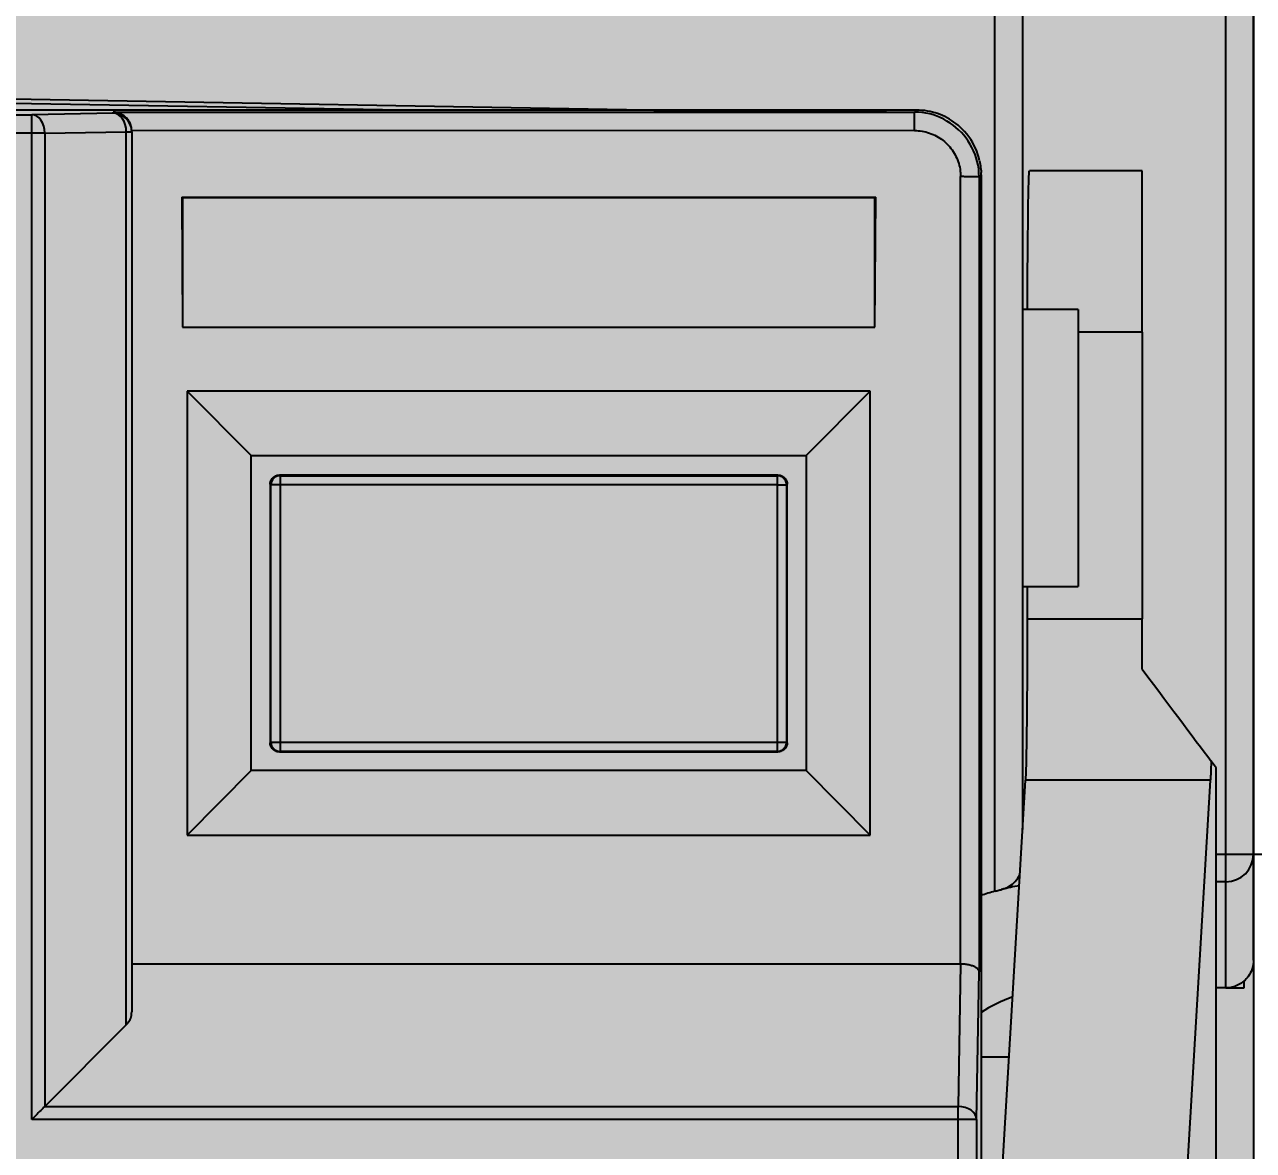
# Model space of a CAD drawing. Extents: x -20 to 1437, y -5898 to 436.
# Drawn here: x 928.63 to 941.94, y 77.55 to 89.74 of the extents above; entities that cross this region are included whole.
import ezdxf

# ---------------------------------------------------------------- set-up
doc = ezdxf.new("R2010")
doc.units = 0
doc.layers.add('MAIN-1', color=7, linetype='Continuous')
doc.layers.add('SYMS', color=7, linetype='Continuous')
doc.dimstyles.new('ISO-25', dxfattribs={"dimtxt": 2.5, "dimasz": 2.5, "dimexe": 1.25, "dimexo": 0.625, "dimtad": 1, "dimtxsty": 'Standard', "dimcen": 2.5, "dimadec": 0, "dimazin": 0, "dimtfac": 1, "dimtmove": 0, "dimatfit": 3, "dimfxl": 1, "dimarcsym": 0})

# ---------------------------------------------------------------- blocks, each defined once
blk = doc.blocks.new('*D43')
at = {"layer": 'Defpoints', "color": 0, "transparency": 16777216}
for p in [(1014.705, 432.767), (752.055, 274.435), (1014.705, -31.651)]:
    blk.add_point(p, dxfattribs=at)
at = {"layer": 'SYMS', "color": 0, "lineweight": -2, "transparency": 16777216}
for p, q in [((752.055, 275.06), (752.055, 434.017)), ((1014.705, -31.026), (1014.705, 434.017)), ((754.555, 432.767), (1012.205, 432.767))]:
    blk.add_line(p, q, dxfattribs=at)
at = {"layer": 'SYMS', "color": 0, "transparency": 16777216}
for points in [[(754.555, 433.183), (754.555, 432.35), (752.055, 432.767)], [(1012.205, 433.183), (1012.205, 432.35), (1014.705, 432.767)]]:
    blk.add_solid(points, dxfattribs=at)
at = {"layer": 'SYMS', "color": 0, "transparency": 16777216, "insert": (883.38, 434.85), "char_height": 2.5, "attachment_point": 5}
blk.add_mtext('262,65', dxfattribs=at)

msp = doc.modelspace()

# ---------------------------------------------------------------- hatches: boundary and pattern name
at = {"layer": 'SYMS', "true_color": 0x636466}
h = msp.add_hatch(color=251, dxfattribs=at)
h.dxf.hatch_style = 1
h.paths.add_polyline_path([(915.044, 38.159), (941.944, 38.159), (941.944, 117.159), (915.044, 117.159)])

# ---------------------------------------------------------------- linework, layer by layer
at = {"layer": 'MAIN-1'}
for p, q in [((941.944, 96.059), (941.944, 80.759)), ((941.944, 80.759), (941.944, 96.059)), ((939.144, 80.357), (939.144, 95.759)), ((939.444, 95.759), (939.444, 81.025)), ((941.644, 80.759), (941.644, 95.759)), ((928.494, 88.94), (935.569, 88.817)), ((932.722, 88.817), (928.494, 88.89)), ((938.294, 88.817), (928.494, 88.816)), ((929.594, 88.784), (928.711, 88.768)), ((929.594, 88.784), (929.594, 88.796)), ((929.594, 88.796), (938.273, 88.796)), ((929.607, 88.796), (929.594, 88.796)), ((929.619, 88.794), (929.607, 88.796)), ((929.632, 88.792), (929.619, 88.794)), ((929.644, 88.789), (929.632, 88.792)), ((929.656, 88.785), (929.644, 88.789)), ((929.667, 88.781), (929.656, 88.785)), ((929.678, 88.776), (929.667, 88.781)), ((935.448, 88.819), (937.969, 88.819)), ((938.294, 88.817), (938.273, 88.796)), ((938.273, 88.596), (938.273, 88.796)), ((938.315, 88.795), (938.273, 88.796)), ((938.324, 88.817), (938.294, 88.817)), ((938.356, 88.791), (938.315, 88.795)), ((938.354, 88.815), (938.324, 88.817)), ((938.383, 88.812), (938.354, 88.815)), ((938.397, 88.785), (938.356, 88.791)), ((938.412, 88.808), (938.383, 88.812)), ((938.437, 88.776), (938.397, 88.785)), ((938.441, 88.803), (938.412, 88.808)), ((938.468, 88.797), (938.441, 88.803)), ((938.496, 88.789), (938.468, 88.797)), ((938.523, 88.781), (938.496, 88.789)), ((938.549, 88.771), (938.523, 88.781)), ((918.742, 88.768), (928.711, 88.768)), ((928.711, 88.568), (928.711, 88.768)), ((929.689, 88.77), (929.678, 88.776)), ((929.699, 88.764), (929.689, 88.77)), ((929.709, 88.758), (929.699, 88.764)), ((929.718, 88.75), (929.709, 88.758)), ((929.727, 88.743), (929.718, 88.75)), ((929.736, 88.734), (929.727, 88.743)), ((929.744, 88.725), (929.736, 88.734)), ((929.752, 88.716), (929.744, 88.725)), ((929.758, 88.707), (929.752, 88.716)), ((929.765, 88.697), (929.758, 88.707)), ((929.771, 88.686), (929.765, 88.697)), ((929.776, 88.675), (929.771, 88.686)), ((929.781, 88.664), (929.776, 88.675)), ((929.784, 88.653), (929.781, 88.664)), ((929.788, 88.641), (929.784, 88.653)), ((938.477, 88.765), (938.437, 88.776)), ((938.515, 88.752), (938.477, 88.765)), ((938.552, 88.736), (938.515, 88.752)), ((938.575, 88.76), (938.549, 88.771)), ((938.589, 88.719), (938.552, 88.736)), ((938.601, 88.748), (938.575, 88.76)), ((938.624, 88.699), (938.589, 88.719)), ((938.626, 88.735), (938.601, 88.748)), ((938.658, 88.678), (938.624, 88.699)), ((938.651, 88.721), (938.626, 88.735)), ((938.675, 88.706), (938.651, 88.721)), ((938.69, 88.655), (938.658, 88.678)), ((938.699, 88.689), (938.675, 88.706)), ((938.722, 88.63), (938.69, 88.655)), ((938.722, 88.672), (938.699, 88.689)), ((938.745, 88.653), (938.722, 88.672)), ((938.767, 88.633), (938.745, 88.653)), ((928.711, 88.568), (918.742, 88.568)), ((928.711, 77.884), (928.711, 88.568)), ((928.852, 88.568), (928.711, 88.568)), ((928.852, 88.568), (929.735, 88.584)), ((928.852, 88.568), (928.852, 78.026)), ((929.735, 88.584), (929.794, 88.584)), ((929.735, 78.909), (929.735, 88.584)), ((929.79, 88.629), (929.788, 88.641)), ((929.792, 88.618), (929.79, 88.629)), ((929.793, 88.606), (929.792, 88.618)), ((929.794, 88.594), (929.793, 88.606)), ((938.273, 88.596), (929.794, 88.594)), ((929.794, 88.584), (929.794, 88.594)), ((929.794, 88.584), (929.794, 79.05)), ((938.273, 88.596), (938.293, 88.596)), ((938.293, 88.596), (938.314, 88.595)), ((938.314, 88.595), (938.334, 88.593)), ((938.334, 88.593), (938.354, 88.59)), ((938.354, 88.59), (938.375, 88.586)), ((938.375, 88.586), (938.395, 88.581)), ((938.395, 88.581), (938.415, 88.576)), ((938.415, 88.576), (938.435, 88.569)), ((938.435, 88.569), (938.454, 88.562)), ((938.454, 88.562), (938.474, 88.554)), ((938.474, 88.554), (938.493, 88.545)), ((938.493, 88.545), (938.511, 88.535)), ((938.511, 88.535), (938.53, 88.525)), ((938.53, 88.525), (938.547, 88.514)), ((938.547, 88.514), (938.564, 88.503)), ((938.751, 88.603), (938.722, 88.63)), ((938.78, 88.575), (938.751, 88.603)), ((938.789, 88.612), (938.767, 88.633)), ((938.806, 88.545), (938.78, 88.575)), ((938.814, 88.585), (938.789, 88.612)), ((938.831, 88.514), (938.806, 88.545)), ((938.838, 88.558), (938.814, 88.585)), ((938.86, 88.529), (938.838, 88.558)), ((938.881, 88.499), (938.86, 88.529)), ((938.564, 88.503), (938.58, 88.491)), ((938.58, 88.491), (938.596, 88.478)), ((938.596, 88.478), (938.611, 88.464)), ((938.611, 88.464), (938.626, 88.45)), ((938.626, 88.45), (938.641, 88.435)), ((938.641, 88.435), (938.654, 88.419)), ((938.654, 88.419), (938.667, 88.403)), ((938.667, 88.403), (938.68, 88.387)), ((938.68, 88.387), (938.691, 88.37)), ((938.855, 88.481), (938.831, 88.514)), ((938.876, 88.447), (938.855, 88.481)), ((938.895, 88.412), (938.876, 88.447)), ((938.9, 88.469), (938.881, 88.499)), ((938.913, 88.376), (938.895, 88.412)), ((938.917, 88.437), (938.9, 88.469)), ((938.932, 88.405), (938.917, 88.437)), ((938.946, 88.372), (938.932, 88.405)), ((938.691, 88.37), (938.702, 88.353)), ((938.702, 88.353), (938.712, 88.335)), ((938.712, 88.335), (938.722, 88.316)), ((938.722, 88.316), (938.73, 88.297)), ((938.73, 88.297), (938.738, 88.278)), ((938.738, 88.278), (938.746, 88.258)), ((938.746, 88.258), (938.752, 88.238)), ((938.928, 88.338), (938.913, 88.376)), ((938.942, 88.3), (938.928, 88.338)), ((938.953, 88.261), (938.942, 88.3)), ((938.958, 88.338), (938.946, 88.372)), ((938.961, 88.221), (938.953, 88.261)), ((938.969, 88.303), (938.958, 88.338)), ((938.978, 88.267), (938.969, 88.303)), ((938.978, 88.267), (938.981, 88.249)), ((938.981, 88.249), (938.984, 88.232)), ((938.752, 88.238), (938.758, 88.218)), ((938.758, 88.218), (938.762, 88.198)), ((938.762, 88.198), (938.766, 88.178)), ((938.766, 88.178), (938.769, 88.158)), ((938.769, 88.158), (938.771, 88.138)), ((938.771, 88.138), (938.772, 88.117)), ((938.772, 88.117), (938.772, 88.097)), ((938.968, 88.18), (938.961, 88.221)), ((938.971, 88.138), (938.968, 88.18)), ((938.973, 88.096), (938.971, 88.138)), ((938.973, 88.096), (938.994, 88.117)), ((938.984, 88.232), (938.987, 88.214)), ((938.987, 88.214), (938.989, 88.196)), ((938.989, 88.196), (938.991, 88.178)), ((938.991, 88.178), (938.993, 88.159)), ((938.993, 88.159), (938.994, 88.141)), ((938.994, 88.139), (938.994, 88.141)), ((938.994, 88.137), (938.994, 88.139)), ((938.994, 88.135), (938.994, 88.137)), ((938.994, 88.133), (938.994, 88.135)), ((938.994, 88.132), (938.994, 88.133)), ((938.994, 88.13), (938.994, 88.132)), ((938.994, 88.129), (938.994, 88.13)), ((938.994, 88.128), (938.994, 88.129)), ((938.994, 88.127), (938.994, 88.128)), ((938.994, 88.126), (938.994, 88.127)), ((938.994, 88.125), (938.994, 88.126)), ((938.994, 88.124), (938.994, 88.125)), ((938.994, 88.123), (938.994, 88.124)), ((938.994, 88.122), (938.994, 88.123)), ((938.994, 88.121), (938.994, 88.122)), ((938.994, 88.12), (938.994, 88.121)), ((938.994, 88.118), (938.994, 88.12)), ((938.994, 88.117), (938.994, 88.118)), ((938.994, 88.117), (938.994, 73.425)), ((939.512, 88.097), (939.514, 88.124)), ((939.514, 88.124), (939.515, 88.144)), ((939.515, 88.144), (939.516, 88.157)), ((939.516, 88.157), (939.518, 88.161)), ((940.739, 88.161), (939.518, 88.161)), ((940.739, 86.411), (940.739, 88.161)), ((938.783, 88.097), (938.772, 88.097)), ((938.772, 79.567), (938.772, 88.097)), ((938.794, 88.097), (938.783, 88.097)), ((938.805, 88.097), (938.794, 88.097)), ((938.815, 88.096), (938.805, 88.097)), ((938.826, 88.096), (938.815, 88.096)), ((938.837, 88.096), (938.826, 88.096)), ((938.848, 88.096), (938.837, 88.096)), ((938.859, 88.096), (938.848, 88.096)), ((938.869, 88.096), (938.859, 88.096)), ((938.88, 88.096), (938.869, 88.096)), ((938.89, 88.096), (938.88, 88.096)), ((938.899, 88.096), (938.89, 88.096)), ((938.908, 88.096), (938.899, 88.096)), ((938.917, 88.096), (938.908, 88.096)), ((938.925, 88.096), (938.917, 88.096)), ((938.933, 88.096), (938.925, 88.096)), ((938.94, 88.096), (938.933, 88.096)), ((938.946, 88.096), (938.94, 88.096)), ((938.952, 88.096), (938.946, 88.096)), ((938.957, 88.096), (938.952, 88.096)), ((938.961, 88.096), (938.957, 88.096)), ((938.964, 88.096), (938.961, 88.096)), ((938.967, 88.096), (938.964, 88.096)), ((938.97, 88.096), (938.967, 88.096)), ((938.971, 88.096), (938.97, 88.096)), ((938.972, 88.096), (938.971, 88.096)), ((938.973, 88.096), (938.972, 88.096)), ((938.973, 88.096), (938.973, 79.484)), ((939.508, 87.935), (939.509, 87.983)), ((939.509, 87.983), (939.51, 88.026)), ((939.51, 88.026), (939.511, 88.064)), ((939.511, 88.064), (939.512, 88.097)), ((930.335, 87.876), (930.344, 86.467)), ((930.335, 87.876), (937.852, 87.876)), ((930.344, 87.867), (930.335, 87.876)), ((937.844, 87.867), (930.344, 87.867)), ((930.344, 87.867), (930.344, 86.467)), ((937.844, 86.467), (937.852, 87.876)), ((937.844, 87.867), (937.852, 87.876)), ((937.844, 86.467), (937.844, 87.867)), ((939.505, 87.826), (939.506, 87.883)), ((939.506, 87.883), (939.508, 87.935)), ((939.504, 87.7), (939.505, 87.765)), ((939.505, 87.765), (939.505, 87.826)), ((939.502, 87.556), (939.503, 87.63)), ((939.503, 87.63), (939.504, 87.7)), ((939.5, 87.395), (939.501, 87.478)), ((939.501, 87.478), (939.502, 87.556)), ((939.5, 87.307), (939.5, 87.395)), ((939.498, 87.117), (939.499, 87.215)), ((939.499, 87.215), (939.5, 87.307)), ((939.498, 87.014), (939.498, 87.117)), ((939.498, 86.903), (939.498, 87.014)), ((939.497, 86.785), (939.498, 86.903)), ((939.497, 86.659), (939.497, 86.785)), ((940.044, 86.659), (939.444, 86.659)), ((940.044, 86.659), (940.044, 83.659)), ((930.344, 86.467), (937.844, 86.467)), ((940.739, 86.411), (940.044, 86.411)), ((940.739, 86.411), (940.739, 83.309)), ((937.794, 85.775), (930.394, 85.775)), ((930.394, 85.775), (930.394, 80.963)), ((931.088, 85.075), (930.394, 85.775)), ((937.794, 85.775), (937.1, 85.075)), ((937.794, 80.963), (937.794, 85.775)), ((931.088, 85.075), (937.1, 85.075)), ((931.088, 81.663), (931.088, 85.075)), ((937.1, 85.075), (937.1, 81.663)), ((931.296, 84.786), (931.297, 84.791)), ((931.297, 84.791), (931.298, 84.796)), ((931.298, 84.796), (931.3, 84.801)), ((931.3, 84.801), (931.302, 84.805)), ((931.302, 84.805), (931.304, 84.81)), ((931.304, 84.81), (931.306, 84.814)), ((931.306, 84.814), (931.309, 84.818)), ((931.309, 84.818), (931.312, 84.822)), ((931.312, 84.822), (931.315, 84.826)), ((931.315, 84.826), (931.318, 84.83)), ((931.318, 84.83), (931.321, 84.834)), ((931.321, 84.834), (931.325, 84.838)), ((931.325, 84.838), (931.329, 84.841)), ((931.329, 84.841), (931.333, 84.844)), ((931.333, 84.844), (931.337, 84.847)), ((931.337, 84.847), (931.341, 84.85)), ((931.341, 84.85), (931.345, 84.853)), ((931.345, 84.853), (931.349, 84.855)), ((931.349, 84.855), (931.354, 84.857)), ((931.354, 84.857), (931.358, 84.859)), ((931.358, 84.859), (931.363, 84.861)), ((931.363, 84.861), (931.368, 84.862)), ((931.368, 84.862), (931.373, 84.863)), ((931.373, 84.863), (931.378, 84.864)), ((931.378, 84.864), (931.383, 84.865)), ((931.383, 84.865), (931.388, 84.865)), ((931.388, 84.865), (931.394, 84.865)), ((936.794, 84.865), (931.394, 84.865)), ((931.401, 84.858), (931.394, 84.865)), ((931.401, 84.858), (936.787, 84.858)), ((931.401, 84.858), (931.401, 84.758)), ((936.787, 84.858), (936.794, 84.865)), ((936.787, 84.758), (936.787, 84.858)), ((936.794, 84.865), (936.799, 84.865)), ((936.799, 84.865), (936.804, 84.865)), ((936.804, 84.865), (936.81, 84.864)), ((936.81, 84.864), (936.815, 84.863)), ((936.815, 84.863), (936.819, 84.862)), ((936.819, 84.862), (936.824, 84.861)), ((936.824, 84.861), (936.829, 84.859)), ((936.829, 84.859), (936.833, 84.857)), ((936.833, 84.857), (936.838, 84.855)), ((936.838, 84.855), (936.842, 84.853)), ((936.842, 84.853), (936.846, 84.85)), ((936.846, 84.85), (936.851, 84.847)), ((936.851, 84.847), (936.855, 84.844)), ((936.855, 84.844), (936.859, 84.841)), ((936.859, 84.841), (936.862, 84.838)), ((936.862, 84.838), (936.866, 84.834)), ((936.866, 84.834), (936.869, 84.83)), ((936.869, 84.83), (936.873, 84.826)), ((936.873, 84.826), (936.876, 84.822)), ((936.876, 84.822), (936.879, 84.818)), ((936.879, 84.818), (936.881, 84.814)), ((936.881, 84.814), (936.883, 84.81)), ((936.883, 84.81), (936.886, 84.805)), ((936.886, 84.805), (936.887, 84.801)), ((936.887, 84.801), (936.889, 84.796)), ((936.889, 84.796), (936.89, 84.791)), ((936.89, 84.791), (936.892, 84.786)), ((931.294, 84.776), (931.295, 84.781)), ((931.294, 84.771), (931.294, 84.776)), ((931.294, 84.765), (931.294, 84.771)), ((931.294, 84.765), (931.294, 81.965)), ((931.301, 84.758), (931.294, 84.765)), ((931.295, 84.781), (931.296, 84.786)), ((931.301, 84.758), (931.301, 84.758)), ((931.301, 81.972), (931.301, 84.758)), ((931.401, 84.758), (931.301, 84.758)), ((936.787, 84.758), (931.401, 84.758)), ((931.401, 84.758), (931.401, 81.972)), ((936.787, 84.758), (936.887, 84.758)), ((936.787, 81.972), (936.787, 84.758)), ((936.887, 84.758), (936.894, 84.765)), ((936.887, 84.758), (936.887, 81.972)), ((936.892, 84.786), (936.893, 84.781)), ((936.893, 84.781), (936.893, 84.776)), ((936.893, 84.776), (936.894, 84.771)), ((936.894, 84.771), (936.894, 84.765)), ((936.894, 81.965), (936.894, 84.765)), ((939.444, 83.659), (940.044, 83.659)), ((939.497, 83.309), (939.497, 83.659)), ((939.497, 83.183), (939.497, 83.309)), ((939.497, 83.309), (940.739, 83.309)), ((940.739, 82.761), (940.739, 83.309)), ((939.496, 83.065), (939.497, 83.183)), ((939.496, 82.955), (939.496, 83.065)), ((939.496, 82.85), (939.496, 82.955)), ((939.496, 82.751), (939.496, 82.85)), ((939.495, 82.657), (939.496, 82.751)), ((940.739, 82.761), (940.801, 82.679)), ((940.801, 82.679), (940.86, 82.6)), ((939.494, 82.481), (939.495, 82.567)), ((939.495, 82.567), (939.495, 82.657)), ((940.86, 82.6), (940.918, 82.523)), ((939.493, 82.32), (939.494, 82.398)), ((939.494, 82.398), (939.494, 82.481)), ((940.918, 82.523), (940.974, 82.447)), ((940.974, 82.447), (941.029, 82.374)), ((939.492, 82.244), (939.493, 82.32)), ((941.029, 82.374), (941.083, 82.303)), ((941.083, 82.303), (941.134, 82.234)), ((939.491, 82.104), (939.492, 82.173)), ((939.492, 82.173), (939.492, 82.244)), ((941.134, 82.234), (941.185, 82.167)), ((941.185, 82.167), (941.233, 82.102)), ((939.489, 81.978), (939.49, 82.04)), ((939.49, 82.04), (939.491, 82.104)), ((941.233, 82.102), (941.28, 82.04)), ((941.28, 82.04), (941.325, 81.98)), ((931.301, 81.972), (931.294, 81.965)), ((931.294, 81.958), (931.294, 81.965)), ((931.294, 81.951), (931.294, 81.958)), ((931.295, 81.945), (931.294, 81.951)), ((931.297, 81.939), (931.295, 81.945)), ((931.298, 81.933), (931.297, 81.939)), ((931.3, 81.928), (931.298, 81.933)), ((931.303, 81.922), (931.3, 81.928)), ((931.301, 81.972), (931.401, 81.972)), ((931.305, 81.918), (931.303, 81.922)), ((931.308, 81.913), (931.305, 81.918)), ((931.311, 81.909), (931.308, 81.913)), ((931.314, 81.904), (931.311, 81.909)), ((931.318, 81.9), (931.314, 81.904)), ((931.321, 81.896), (931.318, 81.9)), ((931.325, 81.893), (931.321, 81.896)), ((931.329, 81.889), (931.325, 81.893)), ((931.333, 81.886), (931.329, 81.889)), ((931.337, 81.883), (931.333, 81.886)), ((931.341, 81.88), (931.337, 81.883)), ((931.346, 81.877), (931.341, 81.88)), ((931.351, 81.874), (931.346, 81.877)), ((931.356, 81.872), (931.351, 81.874)), ((931.361, 81.87), (931.356, 81.872)), ((931.367, 81.868), (931.361, 81.87)), ((931.373, 81.867), (931.367, 81.868)), ((931.38, 81.866), (931.373, 81.867)), ((931.386, 81.866), (931.38, 81.866)), ((931.394, 81.865), (931.386, 81.866)), ((931.401, 81.872), (931.394, 81.865)), ((931.394, 81.865), (936.794, 81.865)), ((931.401, 81.972), (936.787, 81.972)), ((931.401, 81.972), (931.401, 81.872)), ((936.787, 81.872), (931.401, 81.872)), ((936.787, 81.972), (936.887, 81.972)), ((936.787, 81.872), (936.787, 81.972)), ((936.787, 81.872), (936.794, 81.865)), ((936.799, 81.865), (936.794, 81.865)), ((936.804, 81.866), (936.799, 81.865)), ((936.81, 81.866), (936.804, 81.866)), ((936.815, 81.867), (936.81, 81.866)), ((936.819, 81.869), (936.815, 81.867)), ((936.824, 81.87), (936.819, 81.869)), ((936.829, 81.872), (936.824, 81.87)), ((936.833, 81.873), (936.829, 81.872)), ((936.838, 81.876), (936.833, 81.873)), ((936.842, 81.878), (936.838, 81.876)), ((936.846, 81.88), (936.842, 81.878)), ((936.851, 81.883), (936.846, 81.88)), ((936.855, 81.886), (936.851, 81.883)), ((936.859, 81.89), (936.855, 81.886)), ((936.862, 81.893), (936.859, 81.89)), ((936.866, 81.897), (936.862, 81.893)), ((936.869, 81.9), (936.866, 81.897)), ((936.873, 81.904), (936.869, 81.9)), ((936.876, 81.908), (936.873, 81.904)), ((936.879, 81.913), (936.876, 81.908)), ((936.881, 81.917), (936.879, 81.913)), ((936.883, 81.921), (936.881, 81.917)), ((936.886, 81.926), (936.883, 81.921)), ((936.887, 81.93), (936.886, 81.926)), ((936.887, 81.972), (936.894, 81.965)), ((936.889, 81.935), (936.887, 81.93)), ((936.89, 81.94), (936.889, 81.935)), ((936.892, 81.944), (936.89, 81.94)), ((936.893, 81.949), (936.892, 81.944)), ((936.894, 81.96), (936.893, 81.955)), ((936.893, 81.955), (936.893, 81.949)), ((936.894, 81.965), (936.894, 81.96)), ((939.486, 81.815), (939.487, 81.866)), ((939.487, 81.866), (939.488, 81.92)), ((939.488, 81.92), (939.489, 81.978)), ((941.325, 81.98), (941.369, 81.922)), ((941.369, 81.922), (941.41, 81.867)), ((941.41, 81.867), (941.449, 81.815)), ((939.484, 81.724), (939.485, 81.768)), ((939.485, 81.768), (939.486, 81.815)), ((941.449, 81.815), (941.486, 81.766)), ((941.485, 81.73), (941.484, 81.698)), ((941.486, 81.766), (941.485, 81.73)), ((941.54, 81.694), (941.486, 81.766)), ((931.088, 81.663), (930.394, 80.963)), ((937.1, 81.663), (931.088, 81.663)), ((937.1, 81.663), (937.794, 80.963)), ((939.478, 81.575), (939.48, 81.593)), ((939.48, 81.593), (939.481, 81.618)), ((939.481, 81.618), (939.482, 81.649)), ((939.482, 81.649), (939.483, 81.684)), ((939.483, 81.684), (939.484, 81.724)), ((941.48, 81.602), (941.479, 81.586)), ((941.481, 81.621), (941.48, 81.602)), ((941.482, 81.643), (941.481, 81.621)), ((941.483, 81.669), (941.482, 81.643)), ((941.484, 81.698), (941.483, 81.669)), ((941.54, 71.163), (941.54, 81.694)), ((938.894, 71.746), (939.475, 81.559)), ((939.475, 81.559), (939.477, 81.563)), ((941.475, 81.559), (939.475, 81.559)), ((939.477, 81.563), (939.478, 81.575)), ((941.475, 81.559), (940.894, 71.741)), ((941.476, 81.561), (941.475, 81.559)), ((941.477, 81.566), (941.476, 81.561)), ((941.478, 81.574), (941.477, 81.566)), ((941.479, 81.586), (941.478, 81.574)), ((930.394, 80.963), (937.794, 80.963)), ((941.54, 80.759), (941.644, 80.759)), ((941.644, 80.759), (941.944, 80.759)), ((941.644, 80.459), (941.644, 80.759)), ((941.944, 80.759), (941.944, 79.609)), ((941.944, 79.609), (941.944, 80.759)), ((941.944, 80.759), (942.239, 80.759)), ((939.404, 80.518), (939.415, 80.539)), ((939.267, 80.393), (939.284, 80.402)), ((939.284, 80.402), (939.301, 80.411)), ((939.301, 80.411), (939.317, 80.422)), ((939.317, 80.422), (939.333, 80.434)), ((939.333, 80.434), (939.349, 80.448)), ((939.349, 80.448), (939.364, 80.463)), ((939.364, 80.463), (939.378, 80.48)), ((939.378, 80.48), (939.391, 80.498)), ((939.391, 80.498), (939.404, 80.518)), ((941.644, 80.459), (941.54, 80.459)), ((941.644, 79.309), (941.644, 80.459)), ((939.144, 80.357), (939.154, 80.36)), ((939.154, 80.36), (939.165, 80.362)), ((939.165, 80.362), (939.175, 80.365)), ((939.175, 80.365), (939.186, 80.368)), ((939.186, 80.368), (939.196, 80.371)), ((939.196, 80.371), (939.206, 80.373)), ((939.206, 80.373), (939.216, 80.376)), ((939.216, 80.376), (939.233, 80.381)), ((939.233, 80.381), (939.25, 80.386)), ((939.25, 80.386), (939.267, 80.393)), ((941.944, 79.609), (941.943, 79.588)), ((938.772, 79.567), (929.794, 79.567)), ((938.772, 79.567), (938.745, 78.026)), ((938.784, 79.567), (938.772, 79.567)), ((938.795, 79.566), (938.784, 79.567)), ((938.806, 79.566), (938.795, 79.566)), ((938.818, 79.565), (938.806, 79.566)), ((938.829, 79.563), (938.818, 79.565)), ((938.84, 79.562), (938.829, 79.563)), ((938.851, 79.56), (938.84, 79.562)), ((938.861, 79.558), (938.851, 79.56)), ((938.872, 79.556), (938.861, 79.558)), ((938.882, 79.553), (938.872, 79.556)), ((938.891, 79.55), (938.882, 79.553)), ((938.901, 79.547), (938.891, 79.55)), ((938.91, 79.544), (938.901, 79.547)), ((938.918, 79.54), (938.91, 79.544)), ((938.926, 79.536), (938.918, 79.54)), ((938.934, 79.532), (938.926, 79.536)), ((938.941, 79.528), (938.934, 79.532)), ((938.947, 79.524), (938.941, 79.528)), ((938.945, 77.884), (938.973, 79.484)), ((938.953, 79.519), (938.947, 79.524)), ((938.958, 79.515), (938.953, 79.519)), ((938.962, 79.51), (938.958, 79.515)), ((938.966, 79.505), (938.962, 79.51)), ((938.969, 79.5), (938.966, 79.505)), ((938.971, 79.495), (938.969, 79.5)), ((938.972, 79.49), (938.971, 79.495)), ((938.973, 79.484), (938.972, 79.49)), ((941.909, 79.47), (941.9, 79.453)), ((941.918, 79.488), (941.909, 79.47)), ((941.926, 79.507), (941.918, 79.488)), ((941.932, 79.526), (941.926, 79.507)), ((941.937, 79.546), (941.932, 79.526)), ((941.941, 79.567), (941.937, 79.546)), ((941.943, 79.588), (941.941, 79.567)), ((941.758, 79.331), (941.743, 79.326)), ((941.772, 79.338), (941.758, 79.331)), ((941.786, 79.345), (941.772, 79.338)), ((941.8, 79.353), (941.786, 79.345)), ((941.814, 79.362), (941.8, 79.353)), ((941.827, 79.372), (941.814, 79.362)), ((941.84, 79.382), (941.827, 79.372)), ((941.853, 79.394), (941.84, 79.382)), ((941.844, 79.309), (941.844, 79.385)), ((941.866, 79.407), (941.853, 79.394)), ((941.878, 79.421), (941.866, 79.407)), ((941.889, 79.436), (941.878, 79.421)), ((941.9, 79.453), (941.889, 79.436)), ((941.644, 79.309), (941.54, 79.309)), ((941.658, 79.309), (941.644, 79.309)), ((941.644, 79.309), (941.844, 79.309)), ((941.672, 79.31), (941.658, 79.309)), ((941.687, 79.312), (941.672, 79.31)), ((941.701, 79.314), (941.687, 79.312)), ((941.715, 79.318), (941.701, 79.314)), ((941.729, 79.321), (941.715, 79.318)), ((941.743, 79.326), (941.729, 79.321)), ((929.746, 78.92), (929.756, 78.932)), ((929.756, 78.932), (929.764, 78.944)), ((929.764, 78.944), (929.771, 78.957)), ((929.771, 78.957), (929.777, 78.969)), ((929.777, 78.969), (929.783, 78.982)), ((929.783, 78.982), (929.787, 78.995)), ((929.787, 78.995), (929.79, 79.009)), ((929.79, 79.009), (929.792, 79.022)), ((929.792, 79.022), (929.793, 79.036)), ((929.793, 79.036), (929.794, 79.05)), ((928.852, 78.026), (929.735, 78.909)), ((929.735, 78.909), (929.746, 78.92)), ((939.298, 78.559), (938.994, 78.559)), ((928.831, 78.005), (928.82, 77.993)), ((928.842, 78.016), (928.831, 78.005)), ((928.852, 78.026), (928.842, 78.016)), ((928.852, 78.026), (938.745, 78.026)), ((938.745, 77.884), (938.745, 78.026)), ((928.726, 77.899), (928.711, 77.884)), ((938.745, 77.884), (928.711, 77.884)), ((928.741, 77.914), (928.726, 77.899)), ((928.755, 77.928), (928.741, 77.914)), ((928.769, 77.942), (928.755, 77.928)), ((928.782, 77.956), (928.769, 77.942)), ((928.795, 77.969), (928.782, 77.956)), ((928.808, 77.981), (928.795, 77.969)), ((928.82, 77.993), (928.808, 77.981)), ((938.745, 71.746), (938.745, 77.884)), ((938.945, 77.884), (938.745, 77.884)), ((938.945, 77.884), (938.945, 72.598))]:
    msp.add_line(p, q, dxfattribs=at)
for centre, radius, start, end in [((937.969, 87.819), 1, 86.5214, 90), ((941.644, 80.759), 0.3, 270, 0), ((939.894, 77.659), 2.8, 99.9967, 104.0008), ((939.894, 77.659), 2.8, 105.537, 108.7494), ((939.894, 77.659), 1.65, 109.7428, 123.0557)]:
    msp.add_arc(centre, radius, start, end, dxfattribs=at)
for centre, major_axis, ratio, start_param, end_param in [((929.594, 88.584), (0.2, 0), 0.999848, 0, 1.570796), ((929.594, 88.584), (-0.003, 0.2), 0.707053, -1.583137, -0.024682), ((928.711, 88.568), (0.003, -0.2), 0.707053, 1.558455, 3.116911), ((931.401, 84.758), (0.0707, 0.0707), 0.999695, 1.570796, 2.355281), ((931.401, 84.758), (0.0707, 0.0707), 0.999695, 0.785538, 1.570796), ((936.787, 84.758), (0.0707, -0.0707), 0.999695, 0.785549, 2.356137), ((931.401, 81.972), (-0.0707, 0.0707), 0.999695, 0.78555, 2.356137), ((936.787, 81.972), (-0.0707, -0.0707), 0.999695, 0.785433, 2.356042), ((938.745, 77.884), (0.2, -0.003), 0.707053, 0.024682, 1.583137)]:
    msp.add_ellipse(centre, major_axis=major_axis, ratio=ratio, start_param=start_param, end_param=end_param, dxfattribs=at)
at = {"layer": 'SYMS'}
msp.add_lwpolyline([(915.044, 117.159), (941.944, 117.159), (941.944, 38.159), (915.044, 38.159)], close=True, dxfattribs=at)

# ---------------------------------------------------------------- dimensions: what is measured, and where the dimension line sits
dim = msp.add_linear_dim(base=(1014.705, 432.767), p1=(752.055, 274.435), p2=(1014.705, -31.651), dimstyle='ISO-25', dxfattribs=at)
dim.commit()
dim.dimension.update_dxf_attribs({"geometry": '*D43', "text_midpoint": (883.38, 434.85)})

doc.saveas('drawing.dxf')
